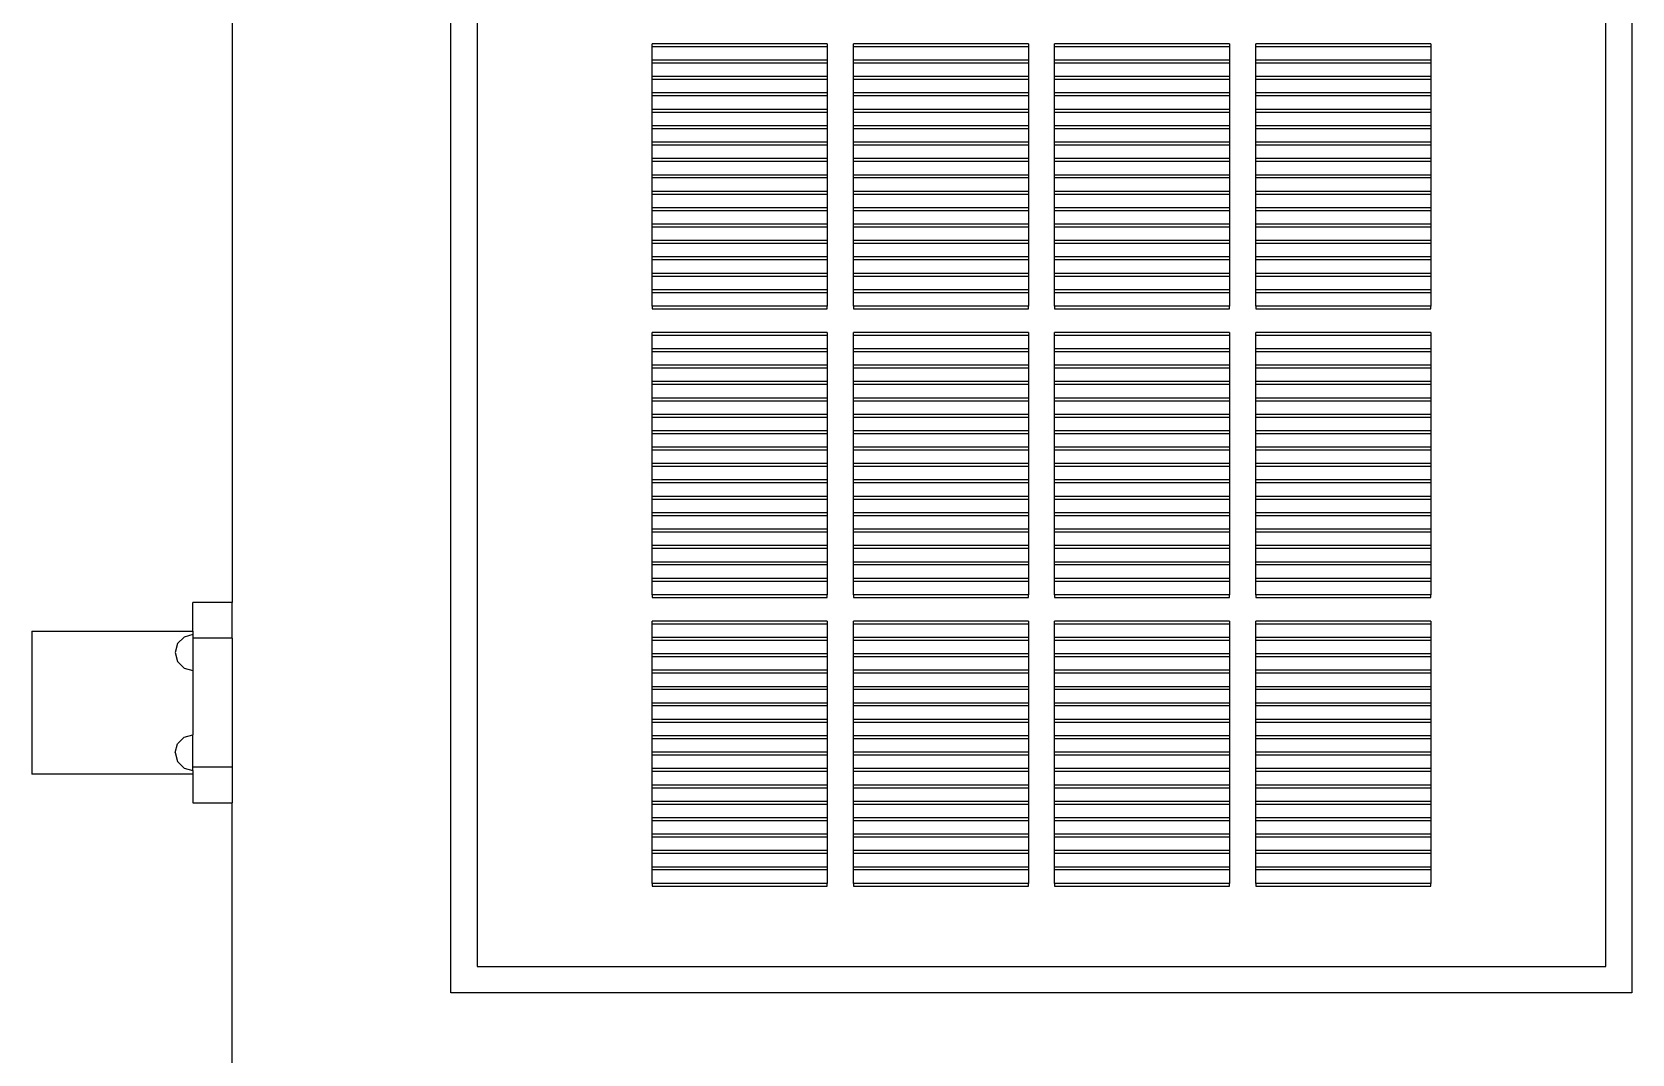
# Model space of a CAD drawing. Extents: x -35 to 41, y -65 to 61.
# Drawn here: x -35.38 to -17.09, y -22.19 to -10.51 of the extents above; entities that cross this region are included whole.
import ezdxf

# ---------------------------------------------------------------- set-up
doc = ezdxf.new("R2010")
doc.units = 0
doc.layers.get('0').update_dxf_attribs({"linetype": 'CONTINUOUS'})

msp = doc.modelspace()

# ---------------------------------------------------------------- linework, layer by layer
for p, q in [((-33.089, 11.922), (-33.089, -17.029)), ((-30.589, -21.492), (-30.589, 0.508)), ((-17.089, 0.508), (-17.089, -21.492)), ((-30.289, 0.208), (-30.289, -21.192)), ((-17.389, -21.192), (-17.389, 0.208)), ((-26.289, -10.642), (-28.289, -10.642)), ((-28.289, -10.672), (-28.289, -10.642)), ((-28.289, -10.829), (-28.289, -10.672)), ((-28.289, -10.672), (-26.289, -10.672)), ((-26.289, -10.642), (-26.289, -10.672)), ((-26.289, -10.672), (-26.289, -10.829)), ((-25.989, -10.672), (-25.989, -10.642)), ((-23.989, -10.642), (-25.989, -10.642)), ((-25.989, -10.672), (-23.989, -10.672)), ((-25.989, -10.829), (-25.989, -10.672)), ((-23.989, -10.642), (-23.989, -10.672)), ((-23.989, -10.672), (-23.989, -10.829)), ((-21.689, -10.642), (-23.689, -10.642)), ((-23.689, -10.672), (-23.689, -10.642)), ((-23.689, -10.829), (-23.689, -10.672)), ((-23.689, -10.672), (-21.689, -10.672)), ((-21.689, -10.642), (-21.689, -10.672)), ((-21.689, -10.672), (-21.689, -10.829)), ((-19.389, -10.642), (-21.389, -10.642)), ((-21.389, -10.672), (-21.389, -10.642)), ((-21.389, -10.672), (-19.389, -10.672)), ((-21.389, -10.829), (-21.389, -10.672)), ((-19.389, -10.642), (-19.389, -10.672)), ((-19.389, -10.672), (-19.389, -10.829)), ((-28.289, -10.859), (-28.289, -10.829)), ((-26.289, -10.829), (-28.289, -10.829)), ((-28.289, -10.859), (-26.289, -10.859)), ((-28.289, -11.017), (-28.289, -10.859)), ((-26.289, -10.829), (-26.289, -10.859)), ((-26.289, -10.859), (-26.289, -11.017)), ((-25.989, -10.859), (-25.989, -10.829)), ((-23.989, -10.829), (-25.989, -10.829)), ((-25.989, -10.859), (-23.989, -10.859)), ((-25.989, -11.017), (-25.989, -10.859)), ((-23.989, -10.829), (-23.989, -10.859)), ((-23.989, -10.859), (-23.989, -11.017)), ((-21.689, -10.829), (-23.689, -10.829)), ((-23.689, -10.859), (-23.689, -10.829)), ((-23.689, -10.859), (-21.689, -10.859)), ((-23.689, -11.017), (-23.689, -10.859)), ((-21.689, -10.829), (-21.689, -10.859)), ((-21.689, -10.859), (-21.689, -11.017)), ((-19.389, -10.829), (-21.389, -10.829)), ((-21.389, -10.859), (-21.389, -10.829)), ((-21.389, -11.017), (-21.389, -10.859)), ((-21.389, -10.859), (-19.389, -10.859)), ((-19.389, -10.829), (-19.389, -10.859)), ((-19.389, -10.859), (-19.389, -11.017)), ((-26.289, -11.017), (-28.289, -11.017)), ((-28.289, -11.047), (-28.289, -11.017)), ((-28.289, -11.204), (-28.289, -11.047)), ((-28.289, -11.047), (-26.289, -11.047)), ((-26.289, -11.017), (-26.289, -11.047)), ((-26.289, -11.047), (-26.289, -11.204)), ((-25.989, -11.047), (-25.989, -11.017)), ((-23.989, -11.017), (-25.989, -11.017)), ((-25.989, -11.047), (-23.989, -11.047)), ((-25.989, -11.204), (-25.989, -11.047)), ((-23.989, -11.017), (-23.989, -11.047)), ((-23.989, -11.047), (-23.989, -11.204)), ((-23.689, -11.047), (-23.689, -11.017)), ((-21.689, -11.017), (-23.689, -11.017)), ((-23.689, -11.204), (-23.689, -11.047)), ((-23.689, -11.047), (-21.689, -11.047)), ((-21.689, -11.017), (-21.689, -11.047)), ((-21.689, -11.047), (-21.689, -11.204)), ((-19.389, -11.017), (-21.389, -11.017)), ((-21.389, -11.047), (-21.389, -11.017)), ((-21.389, -11.204), (-21.389, -11.047)), ((-21.389, -11.047), (-19.389, -11.047)), ((-19.389, -11.017), (-19.389, -11.047)), ((-19.389, -11.047), (-19.389, -11.204)), ((-28.289, -11.234), (-28.289, -11.204)), ((-26.289, -11.204), (-28.289, -11.204)), ((-28.289, -11.234), (-26.289, -11.234)), ((-28.289, -11.392), (-28.289, -11.234)), ((-26.289, -11.204), (-26.289, -11.234)), ((-26.289, -11.234), (-26.289, -11.392)), ((-23.989, -11.204), (-25.989, -11.204)), ((-25.989, -11.234), (-25.989, -11.204)), ((-25.989, -11.234), (-23.989, -11.234)), ((-25.989, -11.392), (-25.989, -11.234)), ((-23.989, -11.204), (-23.989, -11.234)), ((-23.989, -11.234), (-23.989, -11.392)), ((-21.689, -11.204), (-23.689, -11.204)), ((-23.689, -11.234), (-23.689, -11.204)), ((-23.689, -11.392), (-23.689, -11.234)), ((-23.689, -11.234), (-21.689, -11.234)), ((-21.689, -11.204), (-21.689, -11.234)), ((-21.689, -11.234), (-21.689, -11.392)), ((-21.389, -11.234), (-21.389, -11.204)), ((-19.389, -11.204), (-21.389, -11.204)), ((-21.389, -11.234), (-19.389, -11.234)), ((-21.389, -11.392), (-21.389, -11.234)), ((-19.389, -11.204), (-19.389, -11.234)), ((-19.389, -11.234), (-19.389, -11.392)), ((-26.289, -11.392), (-28.289, -11.392)), ((-28.289, -11.422), (-28.289, -11.392)), ((-28.289, -11.422), (-26.289, -11.422)), ((-28.289, -11.579), (-28.289, -11.422)), ((-26.289, -11.392), (-26.289, -11.422)), ((-26.289, -11.422), (-26.289, -11.579)), ((-23.989, -11.392), (-25.989, -11.392)), ((-25.989, -11.422), (-25.989, -11.392)), ((-25.989, -11.422), (-23.989, -11.422)), ((-25.989, -11.579), (-25.989, -11.422)), ((-23.989, -11.392), (-23.989, -11.422)), ((-23.989, -11.422), (-23.989, -11.579)), ((-23.689, -11.422), (-23.689, -11.392)), ((-21.689, -11.392), (-23.689, -11.392)), ((-23.689, -11.422), (-21.689, -11.422)), ((-23.689, -11.579), (-23.689, -11.422)), ((-21.689, -11.392), (-21.689, -11.422)), ((-21.689, -11.422), (-21.689, -11.579)), ((-21.389, -11.422), (-21.389, -11.392)), ((-19.389, -11.392), (-21.389, -11.392)), ((-21.389, -11.422), (-19.389, -11.422)), ((-21.389, -11.579), (-21.389, -11.422)), ((-19.389, -11.392), (-19.389, -11.422)), ((-19.389, -11.422), (-19.389, -11.579)), ((-28.289, -11.609), (-28.289, -11.579)), ((-26.289, -11.579), (-28.289, -11.579)), ((-28.289, -11.609), (-26.289, -11.609)), ((-28.289, -11.767), (-28.289, -11.609)), ((-26.289, -11.579), (-26.289, -11.609)), ((-26.289, -11.609), (-26.289, -11.767)), ((-23.989, -11.579), (-25.989, -11.579)), ((-25.989, -11.609), (-25.989, -11.579)), ((-25.989, -11.609), (-23.989, -11.609)), ((-25.989, -11.767), (-25.989, -11.609)), ((-23.989, -11.579), (-23.989, -11.609)), ((-23.989, -11.609), (-23.989, -11.767)), ((-23.689, -11.609), (-23.689, -11.579)), ((-21.689, -11.579), (-23.689, -11.579)), ((-23.689, -11.609), (-21.689, -11.609)), ((-23.689, -11.767), (-23.689, -11.609)), ((-21.689, -11.579), (-21.689, -11.609)), ((-21.689, -11.609), (-21.689, -11.767)), ((-21.389, -11.609), (-21.389, -11.579)), ((-19.389, -11.579), (-21.389, -11.579)), ((-21.389, -11.609), (-19.389, -11.609)), ((-21.389, -11.767), (-21.389, -11.609)), ((-19.389, -11.579), (-19.389, -11.609)), ((-19.389, -11.609), (-19.389, -11.767)), ((-26.289, -11.767), (-28.289, -11.767)), ((-28.289, -11.797), (-28.289, -11.767)), ((-28.289, -11.954), (-28.289, -11.797)), ((-28.289, -11.797), (-26.289, -11.797)), ((-26.289, -11.767), (-26.289, -11.797)), ((-26.289, -11.797), (-26.289, -11.954)), ((-23.989, -11.767), (-25.989, -11.767)), ((-25.989, -11.797), (-25.989, -11.767)), ((-25.989, -11.797), (-23.989, -11.797)), ((-25.989, -11.954), (-25.989, -11.797)), ((-23.989, -11.767), (-23.989, -11.797)), ((-23.989, -11.797), (-23.989, -11.954)), ((-21.689, -11.767), (-23.689, -11.767)), ((-23.689, -11.797), (-23.689, -11.767)), ((-23.689, -11.797), (-21.689, -11.797)), ((-23.689, -11.954), (-23.689, -11.797)), ((-21.689, -11.767), (-21.689, -11.797)), ((-21.689, -11.797), (-21.689, -11.954)), ((-19.389, -11.767), (-21.389, -11.767)), ((-21.389, -11.797), (-21.389, -11.767)), ((-21.389, -11.797), (-19.389, -11.797)), ((-21.389, -11.954), (-21.389, -11.797)), ((-19.389, -11.767), (-19.389, -11.797)), ((-19.389, -11.797), (-19.389, -11.954)), ((-28.289, -11.984), (-28.289, -11.954)), ((-26.289, -11.954), (-28.289, -11.954)), ((-28.289, -11.984), (-26.289, -11.984)), ((-28.289, -12.142), (-28.289, -11.984)), ((-26.289, -11.954), (-26.289, -11.984)), ((-26.289, -11.984), (-26.289, -12.142)), ((-23.989, -11.954), (-25.989, -11.954)), ((-25.989, -11.984), (-25.989, -11.954)), ((-25.989, -11.984), (-23.989, -11.984)), ((-25.989, -12.142), (-25.989, -11.984)), ((-23.989, -11.954), (-23.989, -11.984)), ((-23.989, -11.984), (-23.989, -12.142)), ((-21.689, -11.954), (-23.689, -11.954)), ((-23.689, -11.984), (-23.689, -11.954)), ((-23.689, -12.142), (-23.689, -11.984)), ((-23.689, -11.984), (-21.689, -11.984)), ((-21.689, -11.954), (-21.689, -11.984)), ((-21.689, -11.984), (-21.689, -12.142)), ((-19.389, -11.954), (-21.389, -11.954)), ((-21.389, -11.984), (-21.389, -11.954)), ((-21.389, -12.142), (-21.389, -11.984)), ((-21.389, -11.984), (-19.389, -11.984)), ((-19.389, -11.954), (-19.389, -11.984)), ((-19.389, -11.984), (-19.389, -12.142)), ((-28.289, -12.172), (-28.289, -12.142)), ((-26.289, -12.142), (-28.289, -12.142)), ((-28.289, -12.329), (-28.289, -12.172)), ((-28.289, -12.172), (-26.289, -12.172)), ((-26.289, -12.142), (-26.289, -12.172)), ((-26.289, -12.172), (-26.289, -12.329)), ((-23.989, -12.142), (-25.989, -12.142)), ((-25.989, -12.172), (-25.989, -12.142)), ((-25.989, -12.172), (-23.989, -12.172)), ((-25.989, -12.329), (-25.989, -12.172)), ((-23.989, -12.142), (-23.989, -12.172)), ((-23.989, -12.172), (-23.989, -12.329)), ((-23.689, -12.172), (-23.689, -12.142)), ((-21.689, -12.142), (-23.689, -12.142)), ((-23.689, -12.329), (-23.689, -12.172)), ((-23.689, -12.172), (-21.689, -12.172)), ((-21.689, -12.142), (-21.689, -12.172)), ((-21.689, -12.172), (-21.689, -12.329)), ((-21.389, -12.172), (-21.389, -12.142)), ((-19.389, -12.142), (-21.389, -12.142)), ((-21.389, -12.329), (-21.389, -12.172)), ((-21.389, -12.172), (-19.389, -12.172)), ((-19.389, -12.142), (-19.389, -12.172)), ((-19.389, -12.172), (-19.389, -12.329)), ((-28.289, -12.359), (-28.289, -12.329)), ((-26.289, -12.329), (-28.289, -12.329)), ((-28.289, -12.359), (-26.289, -12.359)), ((-28.289, -12.517), (-28.289, -12.359)), ((-26.289, -12.329), (-26.289, -12.359)), ((-26.289, -12.359), (-26.289, -12.517)), ((-23.989, -12.329), (-25.989, -12.329)), ((-25.989, -12.359), (-25.989, -12.329)), ((-25.989, -12.359), (-23.989, -12.359)), ((-25.989, -12.517), (-25.989, -12.359)), ((-23.989, -12.329), (-23.989, -12.359)), ((-23.989, -12.359), (-23.989, -12.517)), ((-23.689, -12.359), (-23.689, -12.329)), ((-21.689, -12.329), (-23.689, -12.329)), ((-23.689, -12.359), (-21.689, -12.359)), ((-23.689, -12.517), (-23.689, -12.359)), ((-21.689, -12.329), (-21.689, -12.359)), ((-21.689, -12.359), (-21.689, -12.517)), ((-21.389, -12.359), (-21.389, -12.329)), ((-19.389, -12.329), (-21.389, -12.329)), ((-21.389, -12.359), (-19.389, -12.359)), ((-21.389, -12.517), (-21.389, -12.359)), ((-19.389, -12.329), (-19.389, -12.359)), ((-19.389, -12.359), (-19.389, -12.517)), ((-28.289, -12.547), (-28.289, -12.517)), ((-26.289, -12.517), (-28.289, -12.517)), ((-28.289, -12.547), (-26.289, -12.547)), ((-28.289, -12.704), (-28.289, -12.547)), ((-26.289, -12.517), (-26.289, -12.547)), ((-26.289, -12.547), (-26.289, -12.704)), ((-25.989, -12.547), (-25.989, -12.517)), ((-23.989, -12.517), (-25.989, -12.517)), ((-25.989, -12.547), (-23.989, -12.547)), ((-25.989, -12.704), (-25.989, -12.547)), ((-23.989, -12.517), (-23.989, -12.547)), ((-23.989, -12.547), (-23.989, -12.704)), ((-23.689, -12.547), (-23.689, -12.517)), ((-21.689, -12.517), (-23.689, -12.517)), ((-23.689, -12.547), (-21.689, -12.547)), ((-23.689, -12.704), (-23.689, -12.547)), ((-21.689, -12.517), (-21.689, -12.547)), ((-21.689, -12.547), (-21.689, -12.704)), ((-21.389, -12.547), (-21.389, -12.517)), ((-19.389, -12.517), (-21.389, -12.517)), ((-21.389, -12.547), (-19.389, -12.547)), ((-21.389, -12.704), (-21.389, -12.547)), ((-19.389, -12.517), (-19.389, -12.547)), ((-19.389, -12.547), (-19.389, -12.704)), ((-28.289, -12.734), (-28.289, -12.704)), ((-26.289, -12.704), (-28.289, -12.704)), ((-28.289, -12.892), (-28.289, -12.734)), ((-28.289, -12.734), (-26.289, -12.734)), ((-26.289, -12.704), (-26.289, -12.734)), ((-26.289, -12.734), (-26.289, -12.892)), ((-25.989, -12.734), (-25.989, -12.704)), ((-23.989, -12.704), (-25.989, -12.704)), ((-25.989, -12.734), (-23.989, -12.734)), ((-25.989, -12.892), (-25.989, -12.734)), ((-23.989, -12.704), (-23.989, -12.734)), ((-23.989, -12.734), (-23.989, -12.892)), ((-21.689, -12.704), (-23.689, -12.704)), ((-23.689, -12.734), (-23.689, -12.704)), ((-23.689, -12.892), (-23.689, -12.734)), ((-23.689, -12.734), (-21.689, -12.734)), ((-21.689, -12.704), (-21.689, -12.734)), ((-21.689, -12.734), (-21.689, -12.892)), ((-19.389, -12.704), (-21.389, -12.704)), ((-21.389, -12.734), (-21.389, -12.704)), ((-21.389, -12.892), (-21.389, -12.734)), ((-21.389, -12.734), (-19.389, -12.734)), ((-19.389, -12.704), (-19.389, -12.734)), ((-19.389, -12.734), (-19.389, -12.892)), ((-28.289, -12.922), (-28.289, -12.892)), ((-26.289, -12.892), (-28.289, -12.892)), ((-28.289, -13.079), (-28.289, -12.922)), ((-28.289, -12.922), (-26.289, -12.922)), ((-26.289, -12.892), (-26.289, -12.922)), ((-26.289, -12.922), (-26.289, -13.079)), ((-25.989, -12.922), (-25.989, -12.892)), ((-23.989, -12.892), (-25.989, -12.892)), ((-25.989, -12.922), (-23.989, -12.922)), ((-25.989, -13.079), (-25.989, -12.922)), ((-23.989, -12.892), (-23.989, -12.922)), ((-23.989, -12.922), (-23.989, -13.079)), ((-21.689, -12.892), (-23.689, -12.892)), ((-23.689, -12.922), (-23.689, -12.892)), ((-23.689, -13.079), (-23.689, -12.922)), ((-23.689, -12.922), (-21.689, -12.922)), ((-21.689, -12.892), (-21.689, -12.922)), ((-21.689, -12.922), (-21.689, -13.079)), ((-21.389, -12.922), (-21.389, -12.892)), ((-19.389, -12.892), (-21.389, -12.892)), ((-21.389, -13.079), (-21.389, -12.922)), ((-21.389, -12.922), (-19.389, -12.922)), ((-19.389, -12.892), (-19.389, -12.922)), ((-19.389, -12.922), (-19.389, -13.079)), ((-26.289, -13.079), (-28.289, -13.079)), ((-28.289, -13.109), (-28.289, -13.079)), ((-28.289, -13.267), (-28.289, -13.109)), ((-28.289, -13.109), (-26.289, -13.109)), ((-26.289, -13.079), (-26.289, -13.109)), ((-26.289, -13.109), (-26.289, -13.267)), ((-23.989, -13.079), (-25.989, -13.079)), ((-25.989, -13.109), (-25.989, -13.079)), ((-25.989, -13.109), (-23.989, -13.109)), ((-25.989, -13.267), (-25.989, -13.109)), ((-23.989, -13.079), (-23.989, -13.109)), ((-23.989, -13.109), (-23.989, -13.267)), ((-21.689, -13.079), (-23.689, -13.079)), ((-23.689, -13.109), (-23.689, -13.079)), ((-23.689, -13.267), (-23.689, -13.109)), ((-23.689, -13.109), (-21.689, -13.109)), ((-21.689, -13.079), (-21.689, -13.109)), ((-21.689, -13.109), (-21.689, -13.267)), ((-21.389, -13.109), (-21.389, -13.079)), ((-19.389, -13.079), (-21.389, -13.079)), ((-21.389, -13.109), (-19.389, -13.109)), ((-21.389, -13.267), (-21.389, -13.109)), ((-19.389, -13.079), (-19.389, -13.109)), ((-19.389, -13.109), (-19.389, -13.267)), ((-28.289, -13.297), (-28.289, -13.267)), ((-26.289, -13.267), (-28.289, -13.267)), ((-28.289, -13.454), (-28.289, -13.297)), ((-28.289, -13.297), (-26.289, -13.297)), ((-26.289, -13.267), (-26.289, -13.297)), ((-26.289, -13.297), (-26.289, -13.454)), ((-23.989, -13.267), (-25.989, -13.267)), ((-25.989, -13.297), (-25.989, -13.267)), ((-25.989, -13.297), (-23.989, -13.297)), ((-25.989, -13.454), (-25.989, -13.297)), ((-23.989, -13.267), (-23.989, -13.297)), ((-23.989, -13.297), (-23.989, -13.454)), ((-21.689, -13.267), (-23.689, -13.267)), ((-23.689, -13.297), (-23.689, -13.267)), ((-23.689, -13.454), (-23.689, -13.297)), ((-23.689, -13.297), (-21.689, -13.297)), ((-21.689, -13.267), (-21.689, -13.297)), ((-21.689, -13.297), (-21.689, -13.454)), ((-19.389, -13.267), (-21.389, -13.267)), ((-21.389, -13.297), (-21.389, -13.267)), ((-21.389, -13.297), (-19.389, -13.297)), ((-21.389, -13.454), (-21.389, -13.297)), ((-19.389, -13.267), (-19.389, -13.297)), ((-19.389, -13.297), (-19.389, -13.454)), ((-28.289, -13.484), (-28.289, -13.454)), ((-26.289, -13.454), (-28.289, -13.454)), ((-28.289, -13.484), (-26.289, -13.484)), ((-28.289, -13.642), (-28.289, -13.484)), ((-26.289, -13.454), (-26.289, -13.484)), ((-26.289, -13.484), (-26.289, -13.642)), ((-25.989, -13.484), (-25.989, -13.454)), ((-23.989, -13.454), (-25.989, -13.454)), ((-25.989, -13.484), (-23.989, -13.484)), ((-25.989, -13.642), (-25.989, -13.484)), ((-23.989, -13.454), (-23.989, -13.484)), ((-23.989, -13.484), (-23.989, -13.642)), ((-23.689, -13.484), (-23.689, -13.454)), ((-21.689, -13.454), (-23.689, -13.454)), ((-23.689, -13.484), (-21.689, -13.484)), ((-23.689, -13.642), (-23.689, -13.484)), ((-21.689, -13.454), (-21.689, -13.484)), ((-21.689, -13.484), (-21.689, -13.642)), ((-21.389, -13.484), (-21.389, -13.454)), ((-19.389, -13.454), (-21.389, -13.454)), ((-21.389, -13.484), (-19.389, -13.484)), ((-21.389, -13.642), (-21.389, -13.484)), ((-19.389, -13.454), (-19.389, -13.484)), ((-19.389, -13.484), (-19.389, -13.642)), ((-26.289, -13.642), (-28.289, -13.642)), ((-28.289, -13.642), (-28.289, -13.672)), ((-28.289, -13.672), (-26.289, -13.672)), ((-26.289, -13.672), (-26.289, -13.642)), ((-23.989, -13.642), (-25.989, -13.642)), ((-25.989, -13.642), (-25.989, -13.672)), ((-25.989, -13.672), (-23.989, -13.672)), ((-23.989, -13.672), (-23.989, -13.642)), ((-23.689, -13.642), (-23.689, -13.672)), ((-21.689, -13.642), (-23.689, -13.642)), ((-23.689, -13.672), (-21.689, -13.672)), ((-21.689, -13.672), (-21.689, -13.642)), ((-19.389, -13.642), (-21.389, -13.642)), ((-21.389, -13.642), (-21.389, -13.672)), ((-21.389, -13.672), (-19.389, -13.672)), ((-19.389, -13.672), (-19.389, -13.642)), ((-26.289, -13.942), (-28.289, -13.942)), ((-28.289, -13.972), (-28.289, -13.942)), ((-28.289, -14.129), (-28.289, -13.972)), ((-28.289, -13.972), (-26.289, -13.972)), ((-26.289, -13.942), (-26.289, -13.972)), ((-26.289, -13.972), (-26.289, -14.129)), ((-25.989, -13.972), (-25.989, -13.942)), ((-23.989, -13.942), (-25.989, -13.942)), ((-25.989, -13.972), (-23.989, -13.972)), ((-25.989, -14.129), (-25.989, -13.972)), ((-23.989, -13.942), (-23.989, -13.972)), ((-23.989, -13.972), (-23.989, -14.129)), ((-21.689, -13.942), (-23.689, -13.942)), ((-23.689, -13.972), (-23.689, -13.942)), ((-23.689, -13.972), (-21.689, -13.972)), ((-23.689, -14.129), (-23.689, -13.972)), ((-21.689, -13.942), (-21.689, -13.972)), ((-21.689, -13.972), (-21.689, -14.129)), ((-19.389, -13.942), (-21.389, -13.942)), ((-21.389, -13.972), (-21.389, -13.942)), ((-21.389, -14.129), (-21.389, -13.972)), ((-21.389, -13.972), (-19.389, -13.972)), ((-19.389, -13.942), (-19.389, -13.972)), ((-19.389, -13.972), (-19.389, -14.129)), ((-26.289, -14.129), (-28.289, -14.129)), ((-28.289, -14.159), (-28.289, -14.129)), ((-28.289, -14.159), (-26.289, -14.159)), ((-28.289, -14.317), (-28.289, -14.159)), ((-26.289, -14.129), (-26.289, -14.159)), ((-26.289, -14.159), (-26.289, -14.317)), ((-23.989, -14.129), (-25.989, -14.129)), ((-25.989, -14.159), (-25.989, -14.129)), ((-25.989, -14.159), (-23.989, -14.159)), ((-25.989, -14.317), (-25.989, -14.159)), ((-23.989, -14.129), (-23.989, -14.159)), ((-23.989, -14.159), (-23.989, -14.317)), ((-21.689, -14.129), (-23.689, -14.129)), ((-23.689, -14.159), (-23.689, -14.129)), ((-23.689, -14.317), (-23.689, -14.159)), ((-23.689, -14.159), (-21.689, -14.159)), ((-21.689, -14.129), (-21.689, -14.159)), ((-21.689, -14.159), (-21.689, -14.317)), ((-19.389, -14.129), (-21.389, -14.129)), ((-21.389, -14.159), (-21.389, -14.129)), ((-21.389, -14.159), (-19.389, -14.159)), ((-21.389, -14.317), (-21.389, -14.159)), ((-19.389, -14.129), (-19.389, -14.159)), ((-19.389, -14.159), (-19.389, -14.317)), ((-28.289, -14.347), (-28.289, -14.317)), ((-26.289, -14.317), (-28.289, -14.317)), ((-28.289, -14.504), (-28.289, -14.347)), ((-28.289, -14.347), (-26.289, -14.347)), ((-26.289, -14.317), (-26.289, -14.347)), ((-26.289, -14.347), (-26.289, -14.504)), ((-25.989, -14.347), (-25.989, -14.317)), ((-23.989, -14.317), (-25.989, -14.317)), ((-25.989, -14.347), (-23.989, -14.347)), ((-25.989, -14.504), (-25.989, -14.347)), ((-23.989, -14.317), (-23.989, -14.347)), ((-23.989, -14.347), (-23.989, -14.504)), ((-21.689, -14.317), (-23.689, -14.317)), ((-23.689, -14.347), (-23.689, -14.317)), ((-23.689, -14.504), (-23.689, -14.347)), ((-23.689, -14.347), (-21.689, -14.347)), ((-21.689, -14.317), (-21.689, -14.347)), ((-21.689, -14.347), (-21.689, -14.504)), ((-21.389, -14.347), (-21.389, -14.317)), ((-19.389, -14.317), (-21.389, -14.317)), ((-21.389, -14.504), (-21.389, -14.347)), ((-21.389, -14.347), (-19.389, -14.347)), ((-19.389, -14.317), (-19.389, -14.347)), ((-19.389, -14.347), (-19.389, -14.504)), ((-28.289, -14.534), (-28.289, -14.504)), ((-26.289, -14.504), (-28.289, -14.504)), ((-28.289, -14.692), (-28.289, -14.534)), ((-28.289, -14.534), (-26.289, -14.534)), ((-26.289, -14.504), (-26.289, -14.534)), ((-26.289, -14.534), (-26.289, -14.692)), ((-23.989, -14.504), (-25.989, -14.504)), ((-25.989, -14.534), (-25.989, -14.504)), ((-25.989, -14.534), (-23.989, -14.534)), ((-25.989, -14.692), (-25.989, -14.534)), ((-23.989, -14.504), (-23.989, -14.534)), ((-23.989, -14.534), (-23.989, -14.692)), ((-21.689, -14.504), (-23.689, -14.504)), ((-23.689, -14.534), (-23.689, -14.504)), ((-23.689, -14.534), (-21.689, -14.534)), ((-23.689, -14.692), (-23.689, -14.534)), ((-21.689, -14.504), (-21.689, -14.534)), ((-21.689, -14.534), (-21.689, -14.692)), ((-19.389, -14.504), (-21.389, -14.504)), ((-21.389, -14.534), (-21.389, -14.504)), ((-21.389, -14.692), (-21.389, -14.534)), ((-21.389, -14.534), (-19.389, -14.534)), ((-19.389, -14.504), (-19.389, -14.534)), ((-19.389, -14.534), (-19.389, -14.692)), ((-28.289, -14.722), (-28.289, -14.692)), ((-26.289, -14.692), (-28.289, -14.692)), ((-28.289, -14.722), (-26.289, -14.722)), ((-28.289, -14.879), (-28.289, -14.722)), ((-26.289, -14.692), (-26.289, -14.722)), ((-26.289, -14.722), (-26.289, -14.879)), ((-23.989, -14.692), (-25.989, -14.692)), ((-25.989, -14.722), (-25.989, -14.692)), ((-25.989, -14.722), (-23.989, -14.722)), ((-25.989, -14.879), (-25.989, -14.722)), ((-23.989, -14.692), (-23.989, -14.722)), ((-23.989, -14.722), (-23.989, -14.879)), ((-23.689, -14.722), (-23.689, -14.692)), ((-21.689, -14.692), (-23.689, -14.692)), ((-23.689, -14.722), (-21.689, -14.722)), ((-23.689, -14.879), (-23.689, -14.722)), ((-21.689, -14.692), (-21.689, -14.722)), ((-21.689, -14.722), (-21.689, -14.879)), ((-21.389, -14.722), (-21.389, -14.692)), ((-19.389, -14.692), (-21.389, -14.692)), ((-21.389, -14.722), (-19.389, -14.722)), ((-21.389, -14.879), (-21.389, -14.722)), ((-19.389, -14.692), (-19.389, -14.722)), ((-19.389, -14.722), (-19.389, -14.879)), ((-28.289, -14.909), (-28.289, -14.879)), ((-26.289, -14.879), (-28.289, -14.879)), ((-28.289, -15.067), (-28.289, -14.909)), ((-28.289, -14.909), (-26.289, -14.909)), ((-26.289, -14.879), (-26.289, -14.909)), ((-26.289, -14.909), (-26.289, -15.067)), ((-25.989, -14.909), (-25.989, -14.879)), ((-23.989, -14.879), (-25.989, -14.879)), ((-25.989, -14.909), (-23.989, -14.909)), ((-25.989, -15.067), (-25.989, -14.909)), ((-23.989, -14.879), (-23.989, -14.909)), ((-23.989, -14.909), (-23.989, -15.067)), ((-23.689, -14.909), (-23.689, -14.879)), ((-21.689, -14.879), (-23.689, -14.879)), ((-23.689, -14.909), (-21.689, -14.909)), ((-23.689, -15.067), (-23.689, -14.909)), ((-21.689, -14.879), (-21.689, -14.909)), ((-21.689, -14.909), (-21.689, -15.067)), ((-21.389, -14.909), (-21.389, -14.879)), ((-19.389, -14.879), (-21.389, -14.879)), ((-21.389, -14.909), (-19.389, -14.909)), ((-21.389, -15.067), (-21.389, -14.909)), ((-19.389, -14.879), (-19.389, -14.909)), ((-19.389, -14.909), (-19.389, -15.067)), ((-26.289, -15.067), (-28.289, -15.067)), ((-28.289, -15.097), (-28.289, -15.067)), ((-28.289, -15.254), (-28.289, -15.097)), ((-28.289, -15.097), (-26.289, -15.097)), ((-26.289, -15.067), (-26.289, -15.097)), ((-26.289, -15.097), (-26.289, -15.254)), ((-23.989, -15.067), (-25.989, -15.067)), ((-25.989, -15.097), (-25.989, -15.067)), ((-25.989, -15.097), (-23.989, -15.097)), ((-25.989, -15.254), (-25.989, -15.097)), ((-23.989, -15.067), (-23.989, -15.097)), ((-23.989, -15.097), (-23.989, -15.254)), ((-21.689, -15.067), (-23.689, -15.067)), ((-23.689, -15.097), (-23.689, -15.067)), ((-23.689, -15.254), (-23.689, -15.097)), ((-23.689, -15.097), (-21.689, -15.097)), ((-21.689, -15.067), (-21.689, -15.097)), ((-21.689, -15.097), (-21.689, -15.254)), ((-19.389, -15.067), (-21.389, -15.067)), ((-21.389, -15.097), (-21.389, -15.067)), ((-21.389, -15.097), (-19.389, -15.097)), ((-21.389, -15.254), (-21.389, -15.097)), ((-19.389, -15.067), (-19.389, -15.097)), ((-19.389, -15.097), (-19.389, -15.254)), ((-26.289, -15.254), (-28.289, -15.254)), ((-28.289, -15.284), (-28.289, -15.254)), ((-28.289, -15.284), (-26.289, -15.284)), ((-28.289, -15.442), (-28.289, -15.284)), ((-26.289, -15.254), (-26.289, -15.284)), ((-26.289, -15.284), (-26.289, -15.442)), ((-23.989, -15.254), (-25.989, -15.254)), ((-25.989, -15.284), (-25.989, -15.254)), ((-25.989, -15.284), (-23.989, -15.284)), ((-25.989, -15.442), (-25.989, -15.284)), ((-23.989, -15.254), (-23.989, -15.284)), ((-23.989, -15.284), (-23.989, -15.442)), ((-21.689, -15.254), (-23.689, -15.254)), ((-23.689, -15.284), (-23.689, -15.254)), ((-23.689, -15.442), (-23.689, -15.284)), ((-23.689, -15.284), (-21.689, -15.284)), ((-21.689, -15.254), (-21.689, -15.284)), ((-21.689, -15.284), (-21.689, -15.442)), ((-19.389, -15.254), (-21.389, -15.254)), ((-21.389, -15.284), (-21.389, -15.254)), ((-21.389, -15.442), (-21.389, -15.284)), ((-21.389, -15.284), (-19.389, -15.284)), ((-19.389, -15.254), (-19.389, -15.284)), ((-19.389, -15.284), (-19.389, -15.442)), ((-26.289, -15.442), (-28.289, -15.442)), ((-28.289, -15.472), (-28.289, -15.442)), ((-28.289, -15.629), (-28.289, -15.472)), ((-28.289, -15.472), (-26.289, -15.472)), ((-26.289, -15.442), (-26.289, -15.472)), ((-26.289, -15.472), (-26.289, -15.629)), ((-25.989, -15.472), (-25.989, -15.442)), ((-23.989, -15.442), (-25.989, -15.442)), ((-25.989, -15.472), (-23.989, -15.472)), ((-25.989, -15.629), (-25.989, -15.472)), ((-23.989, -15.442), (-23.989, -15.472)), ((-23.989, -15.472), (-23.989, -15.629)), ((-23.689, -15.472), (-23.689, -15.442)), ((-21.689, -15.442), (-23.689, -15.442)), ((-23.689, -15.629), (-23.689, -15.472)), ((-23.689, -15.472), (-21.689, -15.472)), ((-21.689, -15.442), (-21.689, -15.472)), ((-21.689, -15.472), (-21.689, -15.629)), ((-21.389, -15.472), (-21.389, -15.442)), ((-19.389, -15.442), (-21.389, -15.442)), ((-21.389, -15.629), (-21.389, -15.472)), ((-21.389, -15.472), (-19.389, -15.472)), ((-19.389, -15.442), (-19.389, -15.472)), ((-19.389, -15.472), (-19.389, -15.629)), ((-26.289, -15.629), (-28.289, -15.629)), ((-28.289, -15.659), (-28.289, -15.629)), ((-28.289, -15.659), (-26.289, -15.659)), ((-28.289, -15.817), (-28.289, -15.659)), ((-26.289, -15.629), (-26.289, -15.659)), ((-26.289, -15.659), (-26.289, -15.817)), ((-23.989, -15.629), (-25.989, -15.629)), ((-25.989, -15.659), (-25.989, -15.629)), ((-25.989, -15.659), (-23.989, -15.659)), ((-25.989, -15.817), (-25.989, -15.659)), ((-23.989, -15.629), (-23.989, -15.659)), ((-23.989, -15.659), (-23.989, -15.817)), ((-23.689, -15.659), (-23.689, -15.629)), ((-21.689, -15.629), (-23.689, -15.629)), ((-23.689, -15.659), (-21.689, -15.659)), ((-23.689, -15.817), (-23.689, -15.659)), ((-21.689, -15.629), (-21.689, -15.659)), ((-21.689, -15.659), (-21.689, -15.817)), ((-21.389, -15.659), (-21.389, -15.629)), ((-19.389, -15.629), (-21.389, -15.629)), ((-21.389, -15.659), (-19.389, -15.659)), ((-21.389, -15.817), (-21.389, -15.659)), ((-19.389, -15.629), (-19.389, -15.659)), ((-19.389, -15.659), (-19.389, -15.817)), ((-28.289, -15.847), (-28.289, -15.817)), ((-26.289, -15.817), (-28.289, -15.817)), ((-28.289, -15.847), (-26.289, -15.847)), ((-28.289, -16.004), (-28.289, -15.847)), ((-26.289, -15.817), (-26.289, -15.847)), ((-26.289, -15.847), (-26.289, -16.004)), ((-25.989, -15.847), (-25.989, -15.817)), ((-23.989, -15.817), (-25.989, -15.817)), ((-25.989, -15.847), (-23.989, -15.847)), ((-25.989, -16.004), (-25.989, -15.847)), ((-23.989, -15.817), (-23.989, -15.847)), ((-23.989, -15.847), (-23.989, -16.004)), ((-23.689, -15.847), (-23.689, -15.817)), ((-21.689, -15.817), (-23.689, -15.817)), ((-23.689, -15.847), (-21.689, -15.847)), ((-23.689, -16.004), (-23.689, -15.847)), ((-21.689, -15.817), (-21.689, -15.847)), ((-21.689, -15.847), (-21.689, -16.004)), ((-21.389, -15.847), (-21.389, -15.817)), ((-19.389, -15.817), (-21.389, -15.817)), ((-21.389, -15.847), (-19.389, -15.847)), ((-21.389, -16.004), (-21.389, -15.847)), ((-19.389, -15.817), (-19.389, -15.847)), ((-19.389, -15.847), (-19.389, -16.004)), ((-28.289, -16.034), (-28.289, -16.004)), ((-26.289, -16.004), (-28.289, -16.004)), ((-28.289, -16.192), (-28.289, -16.034)), ((-28.289, -16.034), (-26.289, -16.034)), ((-26.289, -16.004), (-26.289, -16.034)), ((-26.289, -16.034), (-26.289, -16.192)), ((-25.989, -16.034), (-25.989, -16.004)), ((-23.989, -16.004), (-25.989, -16.004)), ((-25.989, -16.034), (-23.989, -16.034)), ((-25.989, -16.192), (-25.989, -16.034)), ((-23.989, -16.004), (-23.989, -16.034)), ((-23.989, -16.034), (-23.989, -16.192)), ((-21.689, -16.004), (-23.689, -16.004)), ((-23.689, -16.034), (-23.689, -16.004)), ((-23.689, -16.192), (-23.689, -16.034)), ((-23.689, -16.034), (-21.689, -16.034)), ((-21.689, -16.004), (-21.689, -16.034)), ((-21.689, -16.034), (-21.689, -16.192)), ((-19.389, -16.004), (-21.389, -16.004)), ((-21.389, -16.034), (-21.389, -16.004)), ((-21.389, -16.192), (-21.389, -16.034)), ((-21.389, -16.034), (-19.389, -16.034)), ((-19.389, -16.004), (-19.389, -16.034)), ((-19.389, -16.034), (-19.389, -16.192)), ((-26.289, -16.192), (-28.289, -16.192)), ((-28.289, -16.222), (-28.289, -16.192)), ((-28.289, -16.222), (-26.289, -16.222)), ((-28.289, -16.379), (-28.289, -16.222)), ((-26.289, -16.192), (-26.289, -16.222)), ((-26.289, -16.222), (-26.289, -16.379)), ((-23.989, -16.192), (-25.989, -16.192)), ((-25.989, -16.222), (-25.989, -16.192)), ((-25.989, -16.222), (-23.989, -16.222)), ((-25.989, -16.379), (-25.989, -16.222)), ((-23.989, -16.192), (-23.989, -16.222)), ((-23.989, -16.222), (-23.989, -16.379)), ((-21.689, -16.192), (-23.689, -16.192)), ((-23.689, -16.222), (-23.689, -16.192)), ((-23.689, -16.379), (-23.689, -16.222)), ((-23.689, -16.222), (-21.689, -16.222)), ((-21.689, -16.192), (-21.689, -16.222)), ((-21.689, -16.222), (-21.689, -16.379)), ((-19.389, -16.192), (-21.389, -16.192)), ((-21.389, -16.222), (-21.389, -16.192)), ((-21.389, -16.379), (-21.389, -16.222)), ((-21.389, -16.222), (-19.389, -16.222)), ((-19.389, -16.192), (-19.389, -16.222)), ((-19.389, -16.222), (-19.389, -16.379)), ((-28.289, -16.409), (-28.289, -16.379)), ((-26.289, -16.379), (-28.289, -16.379)), ((-28.289, -16.409), (-26.289, -16.409)), ((-28.289, -16.567), (-28.289, -16.409)), ((-26.289, -16.379), (-26.289, -16.409)), ((-26.289, -16.409), (-26.289, -16.567)), ((-25.989, -16.409), (-25.989, -16.379)), ((-23.989, -16.379), (-25.989, -16.379)), ((-25.989, -16.409), (-23.989, -16.409)), ((-25.989, -16.567), (-25.989, -16.409)), ((-23.989, -16.379), (-23.989, -16.409)), ((-23.989, -16.409), (-23.989, -16.567)), ((-21.689, -16.379), (-23.689, -16.379)), ((-23.689, -16.409), (-23.689, -16.379)), ((-23.689, -16.567), (-23.689, -16.409)), ((-23.689, -16.409), (-21.689, -16.409)), ((-21.689, -16.379), (-21.689, -16.409)), ((-21.689, -16.409), (-21.689, -16.567)), ((-19.389, -16.379), (-21.389, -16.379)), ((-21.389, -16.409), (-21.389, -16.379)), ((-21.389, -16.567), (-21.389, -16.409)), ((-21.389, -16.409), (-19.389, -16.409)), ((-19.389, -16.379), (-19.389, -16.409)), ((-19.389, -16.409), (-19.389, -16.567)), ((-26.289, -16.567), (-28.289, -16.567)), ((-28.289, -16.597), (-28.289, -16.567)), ((-28.289, -16.754), (-28.289, -16.597)), ((-28.289, -16.597), (-26.289, -16.597)), ((-26.289, -16.567), (-26.289, -16.597)), ((-26.289, -16.597), (-26.289, -16.754)), ((-23.989, -16.567), (-25.989, -16.567)), ((-25.989, -16.597), (-25.989, -16.567)), ((-25.989, -16.597), (-23.989, -16.597)), ((-25.989, -16.754), (-25.989, -16.597)), ((-23.989, -16.567), (-23.989, -16.597)), ((-23.989, -16.597), (-23.989, -16.754)), ((-21.689, -16.567), (-23.689, -16.567)), ((-23.689, -16.597), (-23.689, -16.567)), ((-23.689, -16.754), (-23.689, -16.597)), ((-23.689, -16.597), (-21.689, -16.597)), ((-21.689, -16.567), (-21.689, -16.597)), ((-21.689, -16.597), (-21.689, -16.754)), ((-19.389, -16.567), (-21.389, -16.567)), ((-21.389, -16.597), (-21.389, -16.567)), ((-21.389, -16.754), (-21.389, -16.597)), ((-21.389, -16.597), (-19.389, -16.597)), ((-19.389, -16.567), (-19.389, -16.597)), ((-19.389, -16.597), (-19.389, -16.754)), ((-26.289, -16.754), (-28.289, -16.754)), ((-28.289, -16.784), (-28.289, -16.754)), ((-28.289, -16.784), (-26.289, -16.784)), ((-28.289, -16.942), (-28.289, -16.784)), ((-26.289, -16.754), (-26.289, -16.784)), ((-26.289, -16.784), (-26.289, -16.942)), ((-25.989, -16.784), (-25.989, -16.754)), ((-23.989, -16.754), (-25.989, -16.754)), ((-25.989, -16.784), (-23.989, -16.784)), ((-25.989, -16.942), (-25.989, -16.784)), ((-23.989, -16.754), (-23.989, -16.784)), ((-23.989, -16.784), (-23.989, -16.942)), ((-23.689, -16.784), (-23.689, -16.754)), ((-21.689, -16.754), (-23.689, -16.754)), ((-23.689, -16.784), (-21.689, -16.784)), ((-23.689, -16.942), (-23.689, -16.784)), ((-21.689, -16.754), (-21.689, -16.784)), ((-21.689, -16.784), (-21.689, -16.942)), ((-21.389, -16.784), (-21.389, -16.754)), ((-19.389, -16.754), (-21.389, -16.754)), ((-21.389, -16.784), (-19.389, -16.784)), ((-21.389, -16.942), (-21.389, -16.784)), ((-19.389, -16.754), (-19.389, -16.784)), ((-19.389, -16.784), (-19.389, -16.942)), ((-26.289, -16.942), (-28.289, -16.942)), ((-28.289, -16.942), (-28.289, -16.972)), ((-28.289, -16.972), (-26.289, -16.972)), ((-26.289, -16.972), (-26.289, -16.942)), ((-23.989, -16.942), (-25.989, -16.942)), ((-25.989, -16.942), (-25.989, -16.972)), ((-25.989, -16.972), (-23.989, -16.972)), ((-23.989, -16.972), (-23.989, -16.942)), ((-21.689, -16.942), (-23.689, -16.942)), ((-23.689, -16.942), (-23.689, -16.972)), ((-23.689, -16.972), (-21.689, -16.972)), ((-21.689, -16.972), (-21.689, -16.942)), ((-21.389, -16.942), (-21.389, -16.972)), ((-19.389, -16.942), (-21.389, -16.942)), ((-21.389, -16.972), (-19.389, -16.972)), ((-19.389, -16.972), (-19.389, -16.942)), ((-33.089, -17.029), (-33.538, -17.029)), ((-33.538, -17.356), (-33.538, -17.029)), ((-33.089, -17.438), (-33.089, -17.029)), ((-35.378, -17.356), (-35.378, -18.992)), ((-35.378, -17.356), (-33.538, -17.356)), ((-33.538, -17.356), (-33.538, -17.397)), ((-26.289, -17.242), (-28.289, -17.242)), ((-28.289, -17.272), (-28.289, -17.242)), ((-28.289, -17.272), (-26.289, -17.272)), ((-28.289, -17.429), (-28.289, -17.272)), ((-26.289, -17.242), (-26.289, -17.272)), ((-26.289, -17.272), (-26.289, -17.429)), ((-23.989, -17.242), (-25.989, -17.242)), ((-25.989, -17.272), (-25.989, -17.242)), ((-25.989, -17.272), (-23.989, -17.272)), ((-25.989, -17.429), (-25.989, -17.272)), ((-23.989, -17.242), (-23.989, -17.272)), ((-23.989, -17.272), (-23.989, -17.429)), ((-21.689, -17.242), (-23.689, -17.242)), ((-23.689, -17.272), (-23.689, -17.242)), ((-23.689, -17.272), (-21.689, -17.272)), ((-23.689, -17.429), (-23.689, -17.272)), ((-21.689, -17.242), (-21.689, -17.272)), ((-21.689, -17.272), (-21.689, -17.429)), ((-19.389, -17.242), (-21.389, -17.242)), ((-21.389, -17.272), (-21.389, -17.242)), ((-21.389, -17.272), (-19.389, -17.272)), ((-21.389, -17.429), (-21.389, -17.272)), ((-19.389, -17.242), (-19.389, -17.272)), ((-19.389, -17.272), (-19.389, -17.429)), ((-33.715, -17.499), (-33.743, -17.602)), ((-33.64, -17.425), (-33.715, -17.499)), ((-33.538, -17.397), (-33.64, -17.425)), ((-33.538, -17.397), (-33.538, -17.438)), ((-33.089, -17.438), (-33.538, -17.438)), ((-33.538, -17.438), (-33.538, -17.806)), ((-33.089, -17.438), (-33.089, -18.91)), ((-28.289, -17.459), (-28.289, -17.429)), ((-26.289, -17.429), (-28.289, -17.429)), ((-28.289, -17.617), (-28.289, -17.459)), ((-28.289, -17.459), (-26.289, -17.459)), ((-26.289, -17.429), (-26.289, -17.459)), ((-26.289, -17.459), (-26.289, -17.617)), ((-25.989, -17.459), (-25.989, -17.429)), ((-23.989, -17.429), (-25.989, -17.429)), ((-25.989, -17.617), (-25.989, -17.459)), ((-25.989, -17.459), (-23.989, -17.459)), ((-23.989, -17.429), (-23.989, -17.459)), ((-23.989, -17.459), (-23.989, -17.617)), ((-21.689, -17.429), (-23.689, -17.429)), ((-23.689, -17.459), (-23.689, -17.429)), ((-23.689, -17.617), (-23.689, -17.459)), ((-23.689, -17.459), (-21.689, -17.459)), ((-21.689, -17.429), (-21.689, -17.459)), ((-21.689, -17.459), (-21.689, -17.617)), ((-19.389, -17.429), (-21.389, -17.429)), ((-21.389, -17.459), (-21.389, -17.429)), ((-21.389, -17.617), (-21.389, -17.459)), ((-21.389, -17.459), (-19.389, -17.459)), ((-19.389, -17.429), (-19.389, -17.459)), ((-19.389, -17.459), (-19.389, -17.617)), ((-33.743, -17.602), (-33.715, -17.704)), ((-33.715, -17.704), (-33.64, -17.779)), ((-26.289, -17.617), (-28.289, -17.617)), ((-28.289, -17.647), (-28.289, -17.617)), ((-28.289, -17.804), (-28.289, -17.647)), ((-28.289, -17.647), (-26.289, -17.647)), ((-26.289, -17.617), (-26.289, -17.647)), ((-26.289, -17.647), (-26.289, -17.804)), ((-23.989, -17.617), (-25.989, -17.617)), ((-25.989, -17.647), (-25.989, -17.617)), ((-25.989, -17.804), (-25.989, -17.647)), ((-25.989, -17.647), (-23.989, -17.647)), ((-23.989, -17.617), (-23.989, -17.647)), ((-23.989, -17.647), (-23.989, -17.804)), ((-21.689, -17.617), (-23.689, -17.617)), ((-23.689, -17.647), (-23.689, -17.617)), ((-23.689, -17.804), (-23.689, -17.647)), ((-23.689, -17.647), (-21.689, -17.647)), ((-21.689, -17.617), (-21.689, -17.647)), ((-21.689, -17.647), (-21.689, -17.804)), ((-19.389, -17.617), (-21.389, -17.617)), ((-21.389, -17.647), (-21.389, -17.617)), ((-21.389, -17.804), (-21.389, -17.647)), ((-21.389, -17.647), (-19.389, -17.647)), ((-19.389, -17.617), (-19.389, -17.647)), ((-19.389, -17.647), (-19.389, -17.804)), ((-33.64, -17.779), (-33.538, -17.806)), ((-33.538, -17.806), (-33.538, -18.542)), ((-26.289, -17.804), (-28.289, -17.804)), ((-28.289, -17.834), (-28.289, -17.804)), ((-28.289, -17.992), (-28.289, -17.834)), ((-28.289, -17.834), (-26.289, -17.834)), ((-26.289, -17.804), (-26.289, -17.834)), ((-26.289, -17.834), (-26.289, -17.992)), ((-23.989, -17.804), (-25.989, -17.804)), ((-25.989, -17.834), (-25.989, -17.804)), ((-25.989, -17.992), (-25.989, -17.834)), ((-25.989, -17.834), (-23.989, -17.834)), ((-23.989, -17.804), (-23.989, -17.834)), ((-23.989, -17.834), (-23.989, -17.992)), ((-21.689, -17.804), (-23.689, -17.804)), ((-23.689, -17.834), (-23.689, -17.804)), ((-23.689, -17.992), (-23.689, -17.834)), ((-23.689, -17.834), (-21.689, -17.834)), ((-21.689, -17.804), (-21.689, -17.834)), ((-21.689, -17.834), (-21.689, -17.992)), ((-19.389, -17.804), (-21.389, -17.804)), ((-21.389, -17.834), (-21.389, -17.804)), ((-21.389, -17.834), (-19.389, -17.834)), ((-21.389, -17.992), (-21.389, -17.834)), ((-19.389, -17.804), (-19.389, -17.834)), ((-19.389, -17.834), (-19.389, -17.992)), ((-26.289, -17.992), (-28.289, -17.992)), ((-28.289, -18.022), (-28.289, -17.992)), ((-28.289, -18.179), (-28.289, -18.022)), ((-28.289, -18.022), (-26.289, -18.022)), ((-26.289, -17.992), (-26.289, -18.022)), ((-26.289, -18.022), (-26.289, -18.179)), ((-25.989, -18.022), (-25.989, -17.992)), ((-23.989, -17.992), (-25.989, -17.992)), ((-25.989, -18.179), (-25.989, -18.022)), ((-25.989, -18.022), (-23.989, -18.022)), ((-23.989, -17.992), (-23.989, -18.022)), ((-23.989, -18.022), (-23.989, -18.179)), ((-21.689, -17.992), (-23.689, -17.992)), ((-23.689, -18.022), (-23.689, -17.992)), ((-23.689, -18.022), (-21.689, -18.022)), ((-23.689, -18.179), (-23.689, -18.022)), ((-21.689, -17.992), (-21.689, -18.022)), ((-21.689, -18.022), (-21.689, -18.179)), ((-21.389, -18.022), (-21.389, -17.992)), ((-19.389, -17.992), (-21.389, -17.992)), ((-21.389, -18.022), (-19.389, -18.022)), ((-21.389, -18.179), (-21.389, -18.022)), ((-19.389, -17.992), (-19.389, -18.022)), ((-19.389, -18.022), (-19.389, -18.179)), ((-28.289, -18.209), (-28.289, -18.179)), ((-26.289, -18.179), (-28.289, -18.179)), ((-28.289, -18.209), (-26.289, -18.209)), ((-28.289, -18.367), (-28.289, -18.209)), ((-26.289, -18.179), (-26.289, -18.209)), ((-26.289, -18.209), (-26.289, -18.367)), ((-23.989, -18.179), (-25.989, -18.179)), ((-25.989, -18.209), (-25.989, -18.179)), ((-25.989, -18.209), (-23.989, -18.209)), ((-25.989, -18.367), (-25.989, -18.209)), ((-23.989, -18.179), (-23.989, -18.209)), ((-23.989, -18.209), (-23.989, -18.367)), ((-21.689, -18.179), (-23.689, -18.179)), ((-23.689, -18.209), (-23.689, -18.179)), ((-23.689, -18.209), (-21.689, -18.209)), ((-23.689, -18.367), (-23.689, -18.209)), ((-21.689, -18.179), (-21.689, -18.209)), ((-21.689, -18.209), (-21.689, -18.367)), ((-21.389, -18.209), (-21.389, -18.179)), ((-19.389, -18.179), (-21.389, -18.179)), ((-21.389, -18.209), (-19.389, -18.209)), ((-21.389, -18.367), (-21.389, -18.209)), ((-19.389, -18.179), (-19.389, -18.209)), ((-19.389, -18.209), (-19.389, -18.367)), ((-28.289, -18.397), (-28.289, -18.367)), ((-26.289, -18.367), (-28.289, -18.367)), ((-28.289, -18.554), (-28.289, -18.397)), ((-28.289, -18.397), (-26.289, -18.397)), ((-26.289, -18.367), (-26.289, -18.397)), ((-26.289, -18.397), (-26.289, -18.554)), ((-23.989, -18.367), (-25.989, -18.367)), ((-25.989, -18.397), (-25.989, -18.367)), ((-25.989, -18.554), (-25.989, -18.397)), ((-25.989, -18.397), (-23.989, -18.397)), ((-23.989, -18.367), (-23.989, -18.397)), ((-23.989, -18.397), (-23.989, -18.554)), ((-21.689, -18.367), (-23.689, -18.367)), ((-23.689, -18.397), (-23.689, -18.367)), ((-23.689, -18.554), (-23.689, -18.397)), ((-23.689, -18.397), (-21.689, -18.397)), ((-21.689, -18.367), (-21.689, -18.397)), ((-21.689, -18.397), (-21.689, -18.554)), ((-19.389, -18.367), (-21.389, -18.367)), ((-21.389, -18.397), (-21.389, -18.367)), ((-21.389, -18.554), (-21.389, -18.397)), ((-21.389, -18.397), (-19.389, -18.397)), ((-19.389, -18.367), (-19.389, -18.397)), ((-19.389, -18.397), (-19.389, -18.554)), ((-33.743, -18.746), (-33.715, -18.644)), ((-33.715, -18.644), (-33.64, -18.569)), ((-33.64, -18.569), (-33.538, -18.542)), ((-33.538, -18.91), (-33.538, -18.542)), ((-26.289, -18.554), (-28.289, -18.554)), ((-28.289, -18.584), (-28.289, -18.554)), ((-28.289, -18.742), (-28.289, -18.584)), ((-28.289, -18.584), (-26.289, -18.584)), ((-26.289, -18.554), (-26.289, -18.584)), ((-26.289, -18.584), (-26.289, -18.742)), ((-25.989, -18.584), (-25.989, -18.554)), ((-23.989, -18.554), (-25.989, -18.554)), ((-25.989, -18.742), (-25.989, -18.584)), ((-25.989, -18.584), (-23.989, -18.584)), ((-23.989, -18.554), (-23.989, -18.584)), ((-23.989, -18.584), (-23.989, -18.742)), ((-21.689, -18.554), (-23.689, -18.554)), ((-23.689, -18.584), (-23.689, -18.554)), ((-23.689, -18.742), (-23.689, -18.584)), ((-23.689, -18.584), (-21.689, -18.584)), ((-21.689, -18.554), (-21.689, -18.584)), ((-21.689, -18.584), (-21.689, -18.742)), ((-19.389, -18.554), (-21.389, -18.554)), ((-21.389, -18.584), (-21.389, -18.554)), ((-21.389, -18.742), (-21.389, -18.584)), ((-21.389, -18.584), (-19.389, -18.584)), ((-19.389, -18.554), (-19.389, -18.584)), ((-19.389, -18.584), (-19.389, -18.742)), ((-33.743, -18.746), (-33.715, -18.849)), ((-26.289, -18.742), (-28.289, -18.742)), ((-28.289, -18.772), (-28.289, -18.742)), ((-28.289, -18.929), (-28.289, -18.772)), ((-28.289, -18.772), (-26.289, -18.772)), ((-26.289, -18.742), (-26.289, -18.772)), ((-26.289, -18.772), (-26.289, -18.929)), ((-25.989, -18.772), (-25.989, -18.742)), ((-23.989, -18.742), (-25.989, -18.742)), ((-25.989, -18.929), (-25.989, -18.772)), ((-25.989, -18.772), (-23.989, -18.772)), ((-23.989, -18.742), (-23.989, -18.772)), ((-23.989, -18.772), (-23.989, -18.929)), ((-23.689, -18.772), (-23.689, -18.742)), ((-21.689, -18.742), (-23.689, -18.742)), ((-23.689, -18.929), (-23.689, -18.772)), ((-23.689, -18.772), (-21.689, -18.772)), ((-21.689, -18.742), (-21.689, -18.772)), ((-21.689, -18.772), (-21.689, -18.929)), ((-21.389, -18.772), (-21.389, -18.742)), ((-19.389, -18.742), (-21.389, -18.742)), ((-21.389, -18.929), (-21.389, -18.772)), ((-21.389, -18.772), (-19.389, -18.772)), ((-19.389, -18.742), (-19.389, -18.772)), ((-19.389, -18.772), (-19.389, -18.929)), ((-33.538, -18.992), (-35.378, -18.992)), ((-33.715, -18.849), (-33.64, -18.923)), ((-33.64, -18.923), (-33.538, -18.951)), ((-33.538, -18.91), (-33.089, -18.91)), ((-33.538, -18.951), (-33.538, -18.91)), ((-33.538, -18.951), (-33.538, -18.992)), ((-33.538, -18.992), (-33.538, -19.319)), ((-33.089, -18.91), (-33.089, -19.319)), ((-26.289, -18.929), (-28.289, -18.929)), ((-28.289, -18.959), (-28.289, -18.929)), ((-28.289, -19.117), (-28.289, -18.959)), ((-28.289, -18.959), (-26.289, -18.959)), ((-26.289, -18.929), (-26.289, -18.959)), ((-26.289, -18.959), (-26.289, -19.117)), ((-23.989, -18.929), (-25.989, -18.929)), ((-25.989, -18.959), (-25.989, -18.929)), ((-25.989, -18.959), (-23.989, -18.959)), ((-25.989, -19.117), (-25.989, -18.959)), ((-23.989, -18.929), (-23.989, -18.959)), ((-23.989, -18.959), (-23.989, -19.117)), ((-21.689, -18.929), (-23.689, -18.929)), ((-23.689, -18.959), (-23.689, -18.929)), ((-23.689, -18.959), (-21.689, -18.959)), ((-23.689, -19.117), (-23.689, -18.959)), ((-21.689, -18.929), (-21.689, -18.959)), ((-21.689, -18.959), (-21.689, -19.117)), ((-21.389, -18.959), (-21.389, -18.929)), ((-19.389, -18.929), (-21.389, -18.929)), ((-21.389, -18.959), (-19.389, -18.959)), ((-21.389, -19.117), (-21.389, -18.959)), ((-19.389, -18.929), (-19.389, -18.959)), ((-19.389, -18.959), (-19.389, -19.117)), ((-26.289, -19.117), (-28.289, -19.117)), ((-28.289, -19.147), (-28.289, -19.117)), ((-28.289, -19.304), (-28.289, -19.147)), ((-28.289, -19.147), (-26.289, -19.147)), ((-26.289, -19.117), (-26.289, -19.147)), ((-26.289, -19.147), (-26.289, -19.304)), ((-23.989, -19.117), (-25.989, -19.117)), ((-25.989, -19.147), (-25.989, -19.117)), ((-25.989, -19.304), (-25.989, -19.147)), ((-25.989, -19.147), (-23.989, -19.147)), ((-23.989, -19.117), (-23.989, -19.147)), ((-23.989, -19.147), (-23.989, -19.304)), ((-23.689, -19.147), (-23.689, -19.117)), ((-21.689, -19.117), (-23.689, -19.117)), ((-23.689, -19.147), (-21.689, -19.147)), ((-23.689, -19.304), (-23.689, -19.147)), ((-21.689, -19.117), (-21.689, -19.147)), ((-21.689, -19.147), (-21.689, -19.304)), ((-21.389, -19.147), (-21.389, -19.117)), ((-19.389, -19.117), (-21.389, -19.117)), ((-21.389, -19.147), (-19.389, -19.147)), ((-21.389, -19.304), (-21.389, -19.147)), ((-19.389, -19.117), (-19.389, -19.147)), ((-19.389, -19.147), (-19.389, -19.304)), ((-33.538, -19.319), (-33.089, -19.319)), ((-33.089, -23.492), (-33.089, -19.319)), ((-28.289, -19.334), (-28.289, -19.304)), ((-26.289, -19.304), (-28.289, -19.304)), ((-28.289, -19.492), (-28.289, -19.334)), ((-28.289, -19.334), (-26.289, -19.334)), ((-26.289, -19.304), (-26.289, -19.334)), ((-26.289, -19.334), (-26.289, -19.492)), ((-25.989, -19.334), (-25.989, -19.304)), ((-23.989, -19.304), (-25.989, -19.304)), ((-25.989, -19.492), (-25.989, -19.334)), ((-25.989, -19.334), (-23.989, -19.334)), ((-23.989, -19.304), (-23.989, -19.334)), ((-23.989, -19.334), (-23.989, -19.492)), ((-21.689, -19.304), (-23.689, -19.304)), ((-23.689, -19.334), (-23.689, -19.304)), ((-23.689, -19.492), (-23.689, -19.334)), ((-23.689, -19.334), (-21.689, -19.334)), ((-21.689, -19.304), (-21.689, -19.334)), ((-21.689, -19.334), (-21.689, -19.492)), ((-19.389, -19.304), (-21.389, -19.304)), ((-21.389, -19.334), (-21.389, -19.304)), ((-21.389, -19.492), (-21.389, -19.334)), ((-21.389, -19.334), (-19.389, -19.334)), ((-19.389, -19.304), (-19.389, -19.334)), ((-19.389, -19.334), (-19.389, -19.492)), ((-26.289, -19.492), (-28.289, -19.492)), ((-28.289, -19.522), (-28.289, -19.492)), ((-28.289, -19.679), (-28.289, -19.522)), ((-28.289, -19.522), (-26.289, -19.522)), ((-26.289, -19.492), (-26.289, -19.522)), ((-26.289, -19.522), (-26.289, -19.679)), ((-23.989, -19.492), (-25.989, -19.492)), ((-25.989, -19.522), (-25.989, -19.492)), ((-25.989, -19.522), (-23.989, -19.522)), ((-25.989, -19.679), (-25.989, -19.522)), ((-23.989, -19.492), (-23.989, -19.522)), ((-23.989, -19.522), (-23.989, -19.679)), ((-21.689, -19.492), (-23.689, -19.492)), ((-23.689, -19.522), (-23.689, -19.492)), ((-23.689, -19.679), (-23.689, -19.522)), ((-23.689, -19.522), (-21.689, -19.522)), ((-21.689, -19.492), (-21.689, -19.522)), ((-21.689, -19.522), (-21.689, -19.679)), ((-19.389, -19.492), (-21.389, -19.492)), ((-21.389, -19.522), (-21.389, -19.492)), ((-21.389, -19.679), (-21.389, -19.522)), ((-21.389, -19.522), (-19.389, -19.522)), ((-19.389, -19.492), (-19.389, -19.522)), ((-19.389, -19.522), (-19.389, -19.679)), ((-26.289, -19.679), (-28.289, -19.679)), ((-28.289, -19.709), (-28.289, -19.679)), ((-28.289, -19.867), (-28.289, -19.709)), ((-28.289, -19.709), (-26.289, -19.709)), ((-26.289, -19.679), (-26.289, -19.709)), ((-26.289, -19.709), (-26.289, -19.867)), ((-23.989, -19.679), (-25.989, -19.679)), ((-25.989, -19.709), (-25.989, -19.679)), ((-25.989, -19.867), (-25.989, -19.709)), ((-25.989, -19.709), (-23.989, -19.709)), ((-23.989, -19.679), (-23.989, -19.709)), ((-23.989, -19.709), (-23.989, -19.867)), ((-21.689, -19.679), (-23.689, -19.679)), ((-23.689, -19.709), (-23.689, -19.679)), ((-23.689, -19.867), (-23.689, -19.709)), ((-23.689, -19.709), (-21.689, -19.709)), ((-21.689, -19.679), (-21.689, -19.709)), ((-21.689, -19.709), (-21.689, -19.867)), ((-19.389, -19.679), (-21.389, -19.679)), ((-21.389, -19.709), (-21.389, -19.679)), ((-21.389, -19.867), (-21.389, -19.709)), ((-21.389, -19.709), (-19.389, -19.709)), ((-19.389, -19.679), (-19.389, -19.709)), ((-19.389, -19.709), (-19.389, -19.867)), ((-26.289, -19.867), (-28.289, -19.867)), ((-28.289, -19.897), (-28.289, -19.867)), ((-28.289, -20.054), (-28.289, -19.897)), ((-28.289, -19.897), (-26.289, -19.897)), ((-26.289, -19.867), (-26.289, -19.897)), ((-26.289, -19.897), (-26.289, -20.054)), ((-23.989, -19.867), (-25.989, -19.867)), ((-25.989, -19.897), (-25.989, -19.867)), ((-25.989, -20.054), (-25.989, -19.897)), ((-25.989, -19.897), (-23.989, -19.897)), ((-23.989, -19.867), (-23.989, -19.897)), ((-23.989, -19.897), (-23.989, -20.054)), ((-21.689, -19.867), (-23.689, -19.867)), ((-23.689, -19.897), (-23.689, -19.867)), ((-23.689, -20.054), (-23.689, -19.897)), ((-23.689, -19.897), (-21.689, -19.897)), ((-21.689, -19.867), (-21.689, -19.897)), ((-21.689, -19.897), (-21.689, -20.054)), ((-19.389, -19.867), (-21.389, -19.867)), ((-21.389, -19.897), (-21.389, -19.867)), ((-21.389, -20.054), (-21.389, -19.897)), ((-21.389, -19.897), (-19.389, -19.897)), ((-19.389, -19.867), (-19.389, -19.897)), ((-19.389, -19.897), (-19.389, -20.054)), ((-28.289, -20.084), (-28.289, -20.054)), ((-26.289, -20.054), (-28.289, -20.054)), ((-28.289, -20.084), (-26.289, -20.084)), ((-28.289, -20.242), (-28.289, -20.084)), ((-26.289, -20.054), (-26.289, -20.084)), ((-26.289, -20.084), (-26.289, -20.242)), ((-25.989, -20.084), (-25.989, -20.054)), ((-23.989, -20.054), (-25.989, -20.054)), ((-25.989, -20.084), (-23.989, -20.084)), ((-25.989, -20.242), (-25.989, -20.084)), ((-23.989, -20.054), (-23.989, -20.084)), ((-23.989, -20.084), (-23.989, -20.242)), ((-23.689, -20.084), (-23.689, -20.054)), ((-21.689, -20.054), (-23.689, -20.054)), ((-23.689, -20.084), (-21.689, -20.084)), ((-23.689, -20.242), (-23.689, -20.084)), ((-21.689, -20.054), (-21.689, -20.084)), ((-21.689, -20.084), (-21.689, -20.242)), ((-21.389, -20.084), (-21.389, -20.054)), ((-19.389, -20.054), (-21.389, -20.054)), ((-21.389, -20.084), (-19.389, -20.084)), ((-21.389, -20.242), (-21.389, -20.084)), ((-19.389, -20.054), (-19.389, -20.084)), ((-19.389, -20.084), (-19.389, -20.242)), ((-26.289, -20.242), (-28.289, -20.242)), ((-28.289, -20.242), (-28.289, -20.272)), ((-28.289, -20.272), (-26.289, -20.272)), ((-26.289, -20.272), (-26.289, -20.242)), ((-23.989, -20.242), (-25.989, -20.242)), ((-25.989, -20.242), (-25.989, -20.272)), ((-25.989, -20.272), (-23.989, -20.272)), ((-23.989, -20.272), (-23.989, -20.242)), ((-21.689, -20.242), (-23.689, -20.242)), ((-23.689, -20.242), (-23.689, -20.272)), ((-23.689, -20.272), (-21.689, -20.272)), ((-21.689, -20.272), (-21.689, -20.242)), ((-19.389, -20.242), (-21.389, -20.242)), ((-21.389, -20.242), (-21.389, -20.272)), ((-21.389, -20.272), (-19.389, -20.272)), ((-19.389, -20.272), (-19.389, -20.242)), ((-30.289, -21.192), (-17.389, -21.192)), ((-17.089, -21.492), (-30.589, -21.492))]:
    msp.add_line(p, q)

doc.saveas('drawing.dxf')
